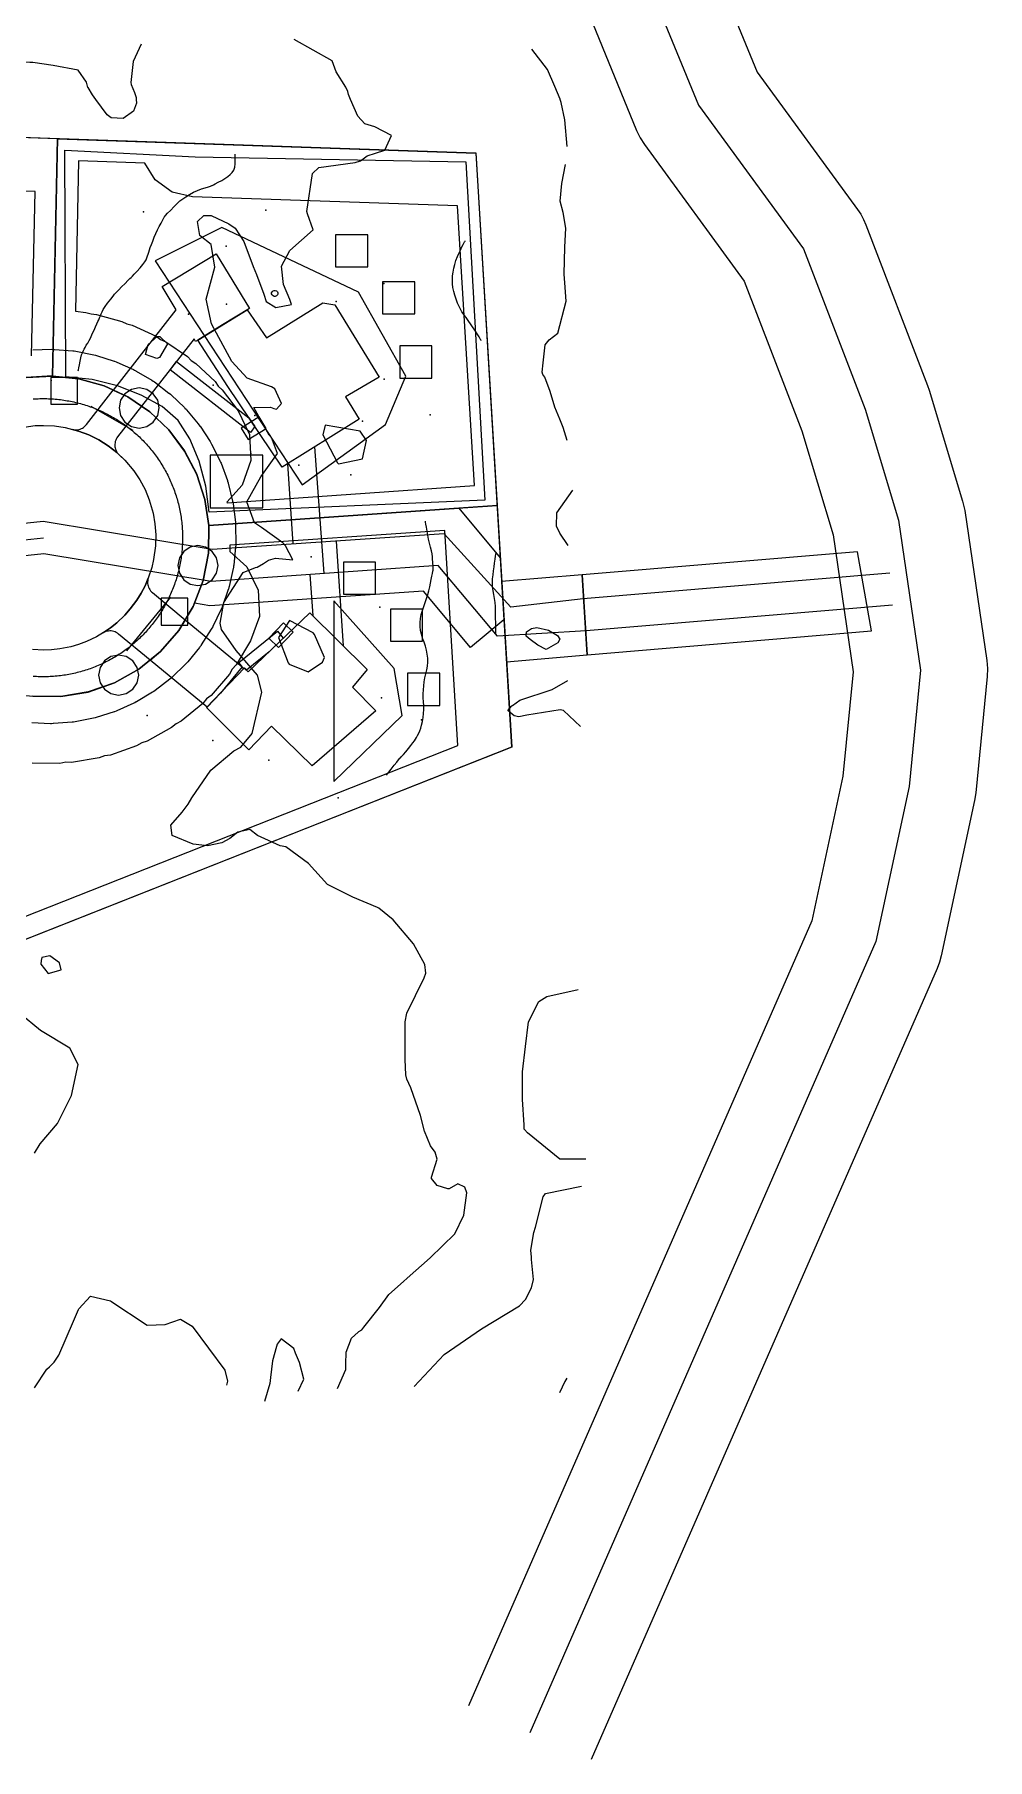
# Model space of a CAD drawing. Header units: feet. Extents: x 1309277 to 1311712, y 365419 to 367951.
# Drawn here: x 1311315 to 1311671, y 366903 to 367548 of the extents above; entities that cross this region are included whole.
import ezdxf

# ---------------------------------------------------------------- set-up
doc = ezdxf.new("R2010")
doc.units = ezdxf.units.FT
for name, color, linetype in [('A-BLDG-OTLN', 3, 'CONTINUOUS'), ('C-DRNG-AREA', 150, 'CONTINUOUS'), ('C-LOD', 30, 'CONTINUOUS'), ('C-MISC', 7, 'CONTINUOUS'), ('C-PROP', 6, 'CONTINUOUS'), ('C-PVMT', 8, 'CONTINUOUS'), ('C-SWM', 92, 'CONTINUOUS'), ('C-TOPO-MAJR', 32, 'CONTINUOUS'), ('C-TOPO-SPOT', 7, 'CONTINUOUS'), ('C-UTIL', 4, 'CONTINUOUS'), ('L-PLNT-TREE', 90, 'CONTINUOUS'), ('V-PROP-ESMT', 5, 'CONTINUOUS'), ('V-PROP-LINE', 7, 'CONTINUOUS')]:
    doc.layers.add(name, color=color, linetype=linetype)

msp = doc.modelspace()

# ---------------------------------------------------------------- linework, layer by layer
at = {"layer": 'A-BLDG-OTLN'}
for points in [[(1311375.71, 367434.14), (1311394.14, 367445.39), (1311401.33, 367434.98), (1311422.44, 367448.03), (1311426.91, 367447.3), (1311443.4, 367420.25), (1311430.92, 367412.9), (1311436.02, 367404.58), (1311407.18, 367386.59), (1311386.95, 367416.75), (1311375.71, 367434.14)], [(1311417.59, 367332.18), (1311439.01, 367310.94), (1311433.52, 367304.37), (1311442.17, 367295.56), (1311418.36, 367274.91), (1311403.22, 367289.72), (1311394.8, 367280.89), (1311378.96, 367296.72), (1311393.16, 367311.56), (1311394.52, 367310.12), (1311417.59, 367332.18)]]:
    msp.add_lwpolyline(points, close=True, dxfattribs=at)
at = {"layer": 'C-DRNG-AREA'}
for points in [[(1311323.29, 367509.43), (1311321.38, 367420.69), (1311311.49, 367420.1), (1311301.84, 367417.9), (1311292.68, 367414.15), (1311284.27, 367408.93), (1311276.82, 367402.41), (1311270.55, 367394.75), (1311265.62, 367386.16), (1311263.35, 367382.15), (1311260.49, 367378.54), (1311257.11, 367375.4), (1311253.29, 367372.82), (1311249.11, 367370.86), (1311244.69, 367369.56), (1311240.12, 367368.95), (1311235.51, 367369.05), (1311175.36, 367375.01), (1311160.79, 367376.85), (1311165.37, 367514.87), (1311175.23, 367514.53), (1311323.29, 367509.43)], [(1311487.48, 367372.27), (1311379.82, 367364.83), (1311378.34, 367374.56), (1311375.29, 367383.92), (1311370.75, 367392.65), (1311364.84, 367400.52), (1311357.73, 367407.31), (1311349.6, 367412.86), (1311340.67, 367417), (1311331.19, 367419.62), (1311321.4, 367420.66), (1311323.32, 367509.4), (1311374.37, 367507.64), (1311479.55, 367504.02), (1311487.48, 367372.27)], [(1311286.85, 367200.34), (1311297.14, 367302.67), (1311314.06, 367300.99), (1311324.48, 367300.87), (1311334.76, 367302.56), (1311344.6, 367305.99), (1311353.7, 367311.08), (1311361.77, 367317.66), (1311368.59, 367325.54), (1311373.94, 367334.48), (1311377.67, 367344.21), (1311379.66, 367354.44), (1311379.84, 367364.86), (1311487.51, 367372.3), (1311492.97, 367281.93), (1311411.12, 367249.54), (1311313.19, 367210.78), (1311289.48, 367201.4), (1311286.85, 367200.34)]]:
    msp.add_lwpolyline(points, close=True, dxfattribs=at)
at = {"layer": 'C-LOD'}
for points in [[(1311414.66, 367379.95), (1311445.81, 367402.55), (1311453.4, 367420.58), (1311435.73, 367452.02), (1311384.62, 367476.17), (1311359.8, 367463.77), (1311414.66, 367379.95)], [(1311426.53, 367269.14), (1311452.01, 367293.76), (1311449.01, 367311.28), (1311426.52, 367336.67), (1311426.53, 367269.14)]]:
    msp.add_lwpolyline(points, close=True, dxfattribs=at)
at = {"layer": 'C-MISC'}
for points in [[(1311533.3, 367691.97), (1311517.55, 367618.47), (1311517.19, 367616.38), (1311517.01, 367614.26), (1311517.02, 367612.14), (1311519.02, 367566.64), (1311519.2, 367564.49), (1311519.57, 367562.37), (1311520.13, 367560.28), (1311520.86, 367558.25), (1311539.61, 367512.5), (1311540.92, 367509.78), (1311542.55, 367507.24), (1311579.84, 367456.18), (1311601.32, 367400.14), (1311613.03, 367361.28), (1311620.56, 367310.12), (1311616.75, 367271.1), (1311605.08, 367216.95), (1311476.83, 366923.5)], [(1311557.74, 367686.73), (1311541.99, 367613.23), (1311543.99, 367567.73), (1311562.74, 367521.98), (1311601.99, 367468.23), (1311624.99, 367408.23), (1311637.49, 367366.73), (1311645.74, 367310.73), (1311641.49, 367267.23), (1311628.99, 367209.23), (1311499.74, 366913.48)], [(1311582.19, 367681.5), (1311567.11, 367611.13), (1311568.78, 367573.18), (1311584.72, 367534.27), (1311622.18, 367482.98), (1311623.4, 367481.14), (1311624.46, 367479.2), (1311625.33, 367477.18), (1311648.34, 367417.18), (1311648.93, 367415.44), (1311661.43, 367373.94), (1311662.22, 367370.38), (1311670.47, 367314.38), (1311670.73, 367311.34), (1311670.62, 367308.3), (1311666.37, 367264.8), (1311665.93, 367261.97), (1311653.43, 367203.97), (1311652.78, 367201.56), (1311651.9, 367199.22), (1311522.65, 366903.47)]]:
    msp.add_lwpolyline(points, dxfattribs=at)
at = {"layer": 'C-PROP'}
for points in [[(1311482.88, 367374.23), (1311379.98, 367369.83), (1311378.7, 367379.55), (1311376.2, 367388.83), (1311372.74, 367397.23), (1311368.36, 367404.07), (1311362.34, 367409.25), (1311354.55, 367413.55), (1311345.67, 367417.03), (1311336.18, 367419.39), (1311326.4, 367420.38), (1311325.99, 367505.17), (1311374.76, 367502.66), (1311475.8, 367500.7), (1311482.88, 367374.23)], [(1311329.93, 367444.9), (1311333.83, 367444.48), (1311335.8, 367443.87), (1311337.85, 367443.72), (1311347.34, 367441.09), (1311349.18, 367440.16), (1311351.19, 367439.68), (1311360.12, 367435.54), (1311361.78, 367434.32), (1311363.68, 367433.51), (1311371.81, 367427.97), (1311373.26, 367426.5), (1311375, 367425.39), (1311382.11, 367418.59), (1311383.3, 367416.9), (1311384.84, 367415.52), (1311390.74, 367407.65), (1311394.96, 367398.86), (1311395.5, 367389.12), (1311392.26, 367379.91), (1311386.58, 367373.57), (1311386.62, 367373.32), (1311479.02, 367379.71), (1311472.72, 367484.24), (1311373.68, 367487.65), (1311366.08, 367489.44), (1311359.75, 367493.99), (1311355.86, 367500.27), (1311331.14, 367501.12), (1311329.93, 367444.9)], [(1311414.66, 367379.95), (1311445.81, 367402.55), (1311453.4, 367420.58), (1311435.73, 367452.02), (1311384.62, 367476.17), (1311359.8, 367463.77), (1311414.66, 367379.95)], [(1311426.53, 367269.14), (1311452.01, 367293.76), (1311449.01, 367311.28), (1311426.52, 367336.67), (1311426.53, 367269.14)]]:
    msp.add_lwpolyline(points, close=True, dxfattribs=at)
for points in [[(1310899.95, 367500.62), (1311014.42, 367409.39), (1311035.55, 367394.02), (1311057.38, 367380.81), (1311080.24, 367369.5), (1311103.98, 367360.16), (1311128.51, 367352.84), (1311150.28, 367348.2), (1311173.52, 367345), (1311317.99, 367360.23)], [(1311313.54, 367428.24), (1311314.87, 367489.71), (1311174.54, 367494.54)], [(1311403.86, 367450.61), (1311403.48, 367451), (1311403.28, 367451.38), (1311403.28, 367451.76), (1311403.48, 367452.14), (1311403.86, 367452.51), (1311404.25, 367452.7), (1311404.64, 367452.7), (1311405.03, 367452.51), (1311405.43, 367452.14), (1311405.63, 367451.76), (1311405.63, 367451.38), (1311405.43, 367451), (1311405.03, 367450.61), (1311404.64, 367450.42), (1311404.25, 367450.42), (1311403.86, 367450.61)], [(1311311.5, 367420.1), (1311321.37, 367420.68), (1311321.38, 367420.68), (1311321.38, 367420.68), (1311331.16, 367419.65), (1311331.17, 367419.65), (1311331.17, 367419.65), (1311340.65, 367417.02), (1311340.65, 367417.02), (1311340.66, 367417.02), (1311349.58, 367412.88), (1311349.59, 367412.88), (1311349.59, 367412.88), (1311357.72, 367407.34), (1311357.72, 367407.33), (1311357.72, 367407.33), (1311364.83, 367400.53), (1311364.84, 367400.53), (1311364.84, 367400.53), (1311370.74, 367392.66), (1311370.75, 367392.66), (1311370.75, 367392.65), (1311375.29, 367383.93), (1311375.29, 367383.92), (1311375.29, 367383.92), (1311378.34, 367374.57), (1311378.34, 367374.56), (1311378.34, 367374.56), (1311379.82, 367364.84), (1311379.82, 367364.83), (1311379.82, 367364.83), (1311379.63, 367354.42), (1311379.63, 367354.42), (1311379.63, 367354.41), (1311377.65, 367344.2), (1311377.65, 367344.19), (1311377.65, 367344.19), (1311373.92, 367334.47), (1311373.92, 367334.46), (1311373.92, 367334.46), (1311368.57, 367325.53), (1311368.57, 367325.53), (1311368.57, 367325.52), (1311361.76, 367317.65), (1311361.76, 367317.65), (1311361.75, 367317.65), (1311353.68, 367311.07), (1311353.68, 367311.07), (1311353.68, 367311.07), (1311344.59, 367305.99), (1311344.59, 367305.99), (1311344.59, 367305.99), (1311334.76, 367302.56), (1311334.76, 367302.55), (1311334.75, 367302.55), (1311324.48, 367300.87), (1311324.48, 367300.87), (1311324.47, 367300.87), (1311314.06, 367300.99)], [(1311314.16, 367412.09), (1311314.8, 367412.13), (1311315.44, 367412.17), (1311316.08, 367412.19), (1311316.71, 367412.21), (1311317.35, 367412.23), (1311317.99, 367412.23), (1311318.63, 367412.23), (1311319.27, 367412.21), (1311319.9, 367412.19), (1311320.54, 367412.17), (1311321.18, 367412.13), (1311321.82, 367412.09), (1311322.45, 367412.04), (1311323.09, 367411.98), (1311323.72, 367411.91), (1311324.36, 367411.84), (1311324.99, 367411.76), (1311325.62, 367411.67), (1311326.25, 367411.57), (1311326.88, 367411.46), (1311327.51, 367411.35), (1311328.13, 367411.23), (1311328.76, 367411.1), (1311329.38, 367410.97), (1311330.01, 367410.82), (1311330.62, 367410.67), (1311331.24, 367410.51), (1311331.86, 367410.35), (1311332.47, 367410.17), (1311333.08, 367409.99), (1311333.69, 367409.8), (1311334.3, 367409.61), (1311334.91, 367409.4), (1311335.51, 367409.19), (1311336.11, 367408.97), (1311336.7, 367408.75), (1311337.3, 367408.51), (1311337.89, 367408.27), (1311338.48, 367408.02), (1311339.06, 367407.77), (1311339.64, 367407.51), (1311340.22, 367407.24), (1311340.8, 367406.96), (1311341.37, 367406.68), (1311341.94, 367406.39), (1311342.5, 367406.09), (1311343.06, 367405.79), (1311343.62, 367405.47), (1311344.17, 367405.16), (1311344.72, 367404.83), (1311345.27, 367404.5), (1311345.81, 367404.16), (1311346.35, 367403.82), (1311346.88, 367403.47), (1311347.41, 367403.11), (1311347.93, 367402.74), (1311348.45, 367402.37), (1311348.97, 367402), (1311349.48, 367401.61), (1311349.98, 367401.22), (1311350.48, 367400.83), (1311350.98, 367400.43), (1311351.47, 367400.02), (1311351.95, 367399.6), (1311352.44, 367399.19), (1311352.91, 367398.76), (1311353.38, 367398.33), (1311353.85, 367397.89), (1311354.31, 367397.45), (1311354.76, 367397), (1311355.21, 367396.55), (1311355.65, 367396.09), (1311356.09, 367395.62), (1311356.52, 367395.15), (1311356.95, 367394.68), (1311357.36, 367394.19), (1311357.78, 367393.71), (1311358.19, 367393.22), (1311358.59, 367392.72), (1311358.98, 367392.22), (1311359.37, 367391.72), (1311359.76, 367391.21), (1311360.13, 367390.69), (1311360.5, 367390.17), (1311360.87, 367389.65), (1311361.23, 367389.12), (1311361.58, 367388.59), (1311361.92, 367388.05), (1311362.26, 367387.51), (1311362.59, 367386.96), (1311362.92, 367386.41), (1311363.23, 367385.86), (1311363.55, 367385.3), (1311363.85, 367384.74), (1311364.15, 367384.18), (1311364.44, 367383.61), (1311364.72, 367383.04), (1311365, 367382.46), (1311365.27, 367381.88), (1311365.53, 367381.3), (1311365.78, 367380.72), (1311366.03, 367380.13), (1311366.27, 367379.54), (1311366.51, 367378.94), (1311366.73, 367378.35), (1311366.95, 367377.75), (1311367.16, 367377.15), (1311367.37, 367376.54), (1311367.56, 367375.93), (1311367.75, 367375.32), (1311367.93, 367374.71), (1311368.11, 367374.1), (1311368.27, 367373.48), (1311368.43, 367372.86), (1311368.58, 367372.25), (1311368.73, 367371.62), (1311368.86, 367371), (1311368.99, 367370.37), (1311369.11, 367369.75), (1311369.22, 367369.12), (1311369.33, 367368.49), (1311369.43, 367367.86), (1311369.52, 367367.23), (1311369.6, 367366.6), (1311369.67, 367365.96), (1311369.74, 367365.33), (1311369.8, 367364.69), (1311369.85, 367364.06), (1311369.89, 367363.42), (1311369.93, 367362.78), (1311369.95, 367362.14), (1311369.97, 367361.51), (1311369.99, 367360.87), (1311369.99, 367360.23)], [(1311335.7, 367409.45), (1311351.45, 367400.44)], [(1311310.24, 367218.22), (1311408.17, 367256.98), (1311408.17, 367256.98), (1311408.17, 367256.98), (1311472.89, 367282.59), (1311468.04, 367362.93), (1311387.71, 367357.38), (1311387.67, 367355.13), (1311394.02, 367349.38), (1311398.19, 367340.56), (1311398.68, 367330.82), (1311395.39, 367321.64), (1311390.04, 367312.7), (1311388.58, 367311.08), (1311387.5, 367309.18), (1311380.68, 367301.3), (1311378.96, 367299.96), (1311377.56, 367298.28), (1311369.49, 367291.7), (1311367.56, 367290.67), (1311365.9, 367289.26), (1311356.8, 367284.17), (1311354.72, 367283.5), (1311352.84, 367282.39), (1311343.01, 367278.95), (1311340.84, 367278.65), (1311338.8, 367277.88), (1311328.52, 367276.2), (1311326.34, 367276.28), (1311324.19, 367275.87), (1311313.77, 367276)], [(1311369.99, 367360.23), (1311369.99, 367359.59), (1311369.97, 367358.95), (1311369.95, 367358.32), (1311369.93, 367357.68), (1311369.89, 367357.04), (1311369.85, 367356.4), (1311369.8, 367355.77), (1311369.74, 367355.13), (1311369.67, 367354.5), (1311369.6, 367353.86), (1311369.52, 367353.23), (1311369.43, 367352.6), (1311369.33, 367351.97), (1311369.22, 367351.34), (1311369.11, 367350.71), (1311368.99, 367350.09), (1311368.86, 367349.46), (1311368.73, 367348.84), (1311368.58, 367348.21), (1311368.43, 367347.6), (1311368.27, 367346.98), (1311368.11, 367346.36), (1311367.93, 367345.75), (1311367.75, 367345.14), (1311367.56, 367344.53), (1311367.37, 367343.92), (1311367.16, 367343.31), (1311366.95, 367342.71), (1311366.73, 367342.11), (1311366.51, 367341.52), (1311366.27, 367340.92), (1311366.03, 367340.33), (1311365.78, 367339.74), (1311365.53, 367339.16), (1311365.27, 367338.58), (1311365, 367338), (1311364.72, 367337.42), (1311364.44, 367336.85), (1311364.15, 367336.28), (1311363.85, 367335.72), (1311363.55, 367335.16), (1311363.23, 367334.6), (1311362.92, 367334.05), (1311362.59, 367333.5), (1311362.26, 367332.95), (1311361.92, 367332.41), (1311361.58, 367331.87), (1311361.23, 367331.34), (1311360.87, 367330.81), (1311360.5, 367330.29), (1311360.13, 367329.77), (1311359.76, 367329.25), (1311359.37, 367328.74), (1311358.98, 367328.24), (1311358.59, 367327.74), (1311358.19, 367327.24), (1311357.78, 367326.75), (1311357.36, 367326.27), (1311356.95, 367325.78), (1311356.52, 367325.31), (1311356.09, 367324.84), (1311355.65, 367324.37), (1311355.21, 367323.91), (1311354.76, 367323.46), (1311354.31, 367323.01), (1311353.85, 367322.57), (1311353.38, 367322.13), (1311352.91, 367321.7), (1311352.44, 367321.27), (1311351.95, 367320.86), (1311351.47, 367320.44), (1311350.98, 367320.03), (1311350.48, 367319.63), (1311349.98, 367319.24), (1311349.48, 367318.85), (1311348.97, 367318.46), (1311348.45, 367318.09), (1311347.93, 367317.72), (1311347.41, 367317.35), (1311346.88, 367316.99), (1311346.35, 367316.64), (1311345.81, 367316.3), (1311345.27, 367315.96), (1311344.72, 367315.63), (1311344.17, 367315.3), (1311343.62, 367314.99), (1311343.06, 367314.67), (1311342.5, 367314.37), (1311341.94, 367314.07), (1311341.37, 367313.78), (1311340.8, 367313.5), (1311340.22, 367313.22), (1311339.64, 367312.95), (1311339.06, 367312.69), (1311338.48, 367312.44), (1311337.89, 367312.19), (1311337.3, 367311.95), (1311336.7, 367311.71), (1311336.11, 367311.49), (1311335.51, 367311.27), (1311334.91, 367311.06), (1311334.3, 367310.85), (1311333.69, 367310.66), (1311333.08, 367310.47), (1311332.47, 367310.29), (1311331.86, 367310.11), (1311331.24, 367309.95), (1311330.62, 367309.79), (1311330.01, 367309.64), (1311329.38, 367309.49), (1311328.76, 367309.36), (1311328.13, 367309.23), (1311327.51, 367309.11), (1311326.88, 367309), (1311326.25, 367308.89), (1311325.62, 367308.79), (1311324.99, 367308.7), (1311324.36, 367308.62), (1311323.72, 367308.55), (1311323.09, 367308.48), (1311322.45, 367308.42), (1311321.82, 367308.37), (1311321.18, 367308.33), (1311320.54, 367308.29), (1311319.9, 367308.27), (1311319.27, 367308.25), (1311318.63, 367308.23), (1311317.99, 367308.23), (1311317.35, 367308.23), (1311316.71, 367308.25), (1311316.08, 367308.27), (1311315.44, 367308.29), (1311314.8, 367308.33), (1311314.16, 367308.37)], [(1311365.51, 367338), (1311349, 367317.92)]]:
    msp.add_lwpolyline(points, dxfattribs=at)
msp.add_point((1311320.94, 367419.03), dxfattribs=at)
at = {"layer": 'C-PVMT'}
for points in [[(1311362.36, 367454.11), (1311382.5, 367466.39), (1311395, 367445.91), (1311384.93, 367439.76), (1311375.71, 367434.14), (1311374.86, 367433.62), (1311374.3, 367434.53), (1311354.68, 367409.39), (1311349.6, 367412.86), (1311344.14, 367415.39), (1311367.62, 367445.48), (1311362.36, 367454.11)], [(1311365.3, 367423), (1311367.76, 367426.15), (1311394.8, 367405.04), (1311397.02, 367401.75), (1311395.32, 367399.57), (1311365.3, 367423)], [(1311329.81, 367400.57), (1311330.29, 367400.56), (1311330.78, 367400.6), (1311331.25, 367400.69), (1311331.72, 367400.82), (1311332.18, 367401), (1311332.61, 367401.22), (1311333.02, 367401.48), (1311333.4, 367401.78), (1311333.75, 367402.12), (1311334.07, 367402.49), (1311344.12, 367415.42), (1311349.58, 367412.88), (1311349.59, 367412.88), (1311349.59, 367412.88), (1311354.66, 367409.42), (1311345.74, 367397.95), (1311345.46, 367397.55), (1311345.22, 367397.12), (1311345.02, 367396.67), (1311344.86, 367396.21), (1311344.76, 367395.73), (1311344.7, 367395.24), (1311344.69, 367394.75), (1311344.72, 367394.26), (1311344.81, 367393.78), (1311344.94, 367393.31), (1311345.12, 367392.85), (1311345.34, 367392.41), (1311345.6, 367392), (1311345.9, 367391.61), (1311346.24, 367391.26), (1311347.33, 367390.22), (1311347.33, 367390.22), (1311345.42, 367392.03), (1311342.17, 367394.57), (1311338.69, 367396.77), (1311335.01, 367398.63), (1311331.16, 367400.11), (1311328.85, 367400.72), (1311329.32, 367400.62), (1311329.81, 367400.57)], [(1311394.44, 367396.93), (1311401.26, 367401.1), (1311398.66, 367405.36), (1311391.83, 367401.2), (1311394.44, 367396.93)], [(1311356.96, 367344.16), (1311356.93, 367343.66), (1311356.94, 367343.16), (1311357.01, 367342.67), (1311357.12, 367342.18), (1311357.28, 367341.71), (1311357.49, 367341.25), (1311357.74, 367340.82), (1311358.04, 367340.42), (1311358.37, 367340.05), (1311358.74, 367339.71), (1311370.99, 367329.56), (1311368.57, 367325.53), (1311368.57, 367325.53), (1311368.57, 367325.52), (1311361.76, 367317.65), (1311361.76, 367317.65), (1311361.75, 367317.65), (1311357.85, 367314.47), (1311346.08, 367324.23), (1311345.67, 367324.53), (1311345.24, 367324.79), (1311344.78, 367325.01), (1311344.3, 367325.17), (1311343.8, 367325.29), (1311343.3, 367325.36), (1311342.79, 367325.37), (1311342.29, 367325.34), (1311341.79, 367325.25), (1311341.3, 367325.11), (1311340.82, 367324.93), (1311340.37, 367324.7), (1311340.46, 367324.75), (1311343.01, 367326.5), (1311345.42, 367328.43), (1311348.41, 367331.27), (1311350.46, 367333.59), (1311352.91, 367336.9), (1311354.53, 367339.53), (1311355.96, 367342.27), (1311357.18, 367345.11), (1311357.18, 367345.13), (1311357.05, 367344.65), (1311356.96, 367344.16)], [(1311361.77, 367317.66), (1311368.59, 367325.54), (1311371.01, 367329.57), (1311392.28, 367311.98), (1311384.15, 367302.15), (1311379.13, 367296.9), (1311357.87, 367314.48), (1311361.77, 367317.66)], [(1311405.78, 367319.16), (1311411.31, 367324.94), (1311407.7, 367328.4), (1311402.17, 367322.62), (1311405.78, 367319.16)], [(1311393.94, 367310.74), (1311393.16, 367311.56), (1311392.87, 367311.25), (1311391.02, 367313.52), (1311405.48, 367325.33), (1311407.64, 367322.67), (1311402.36, 367317.62), (1311393.94, 367310.74)]]:
    msp.add_lwpolyline(points, close=True, dxfattribs=at)
msp.add_lwpolyline([(1311310.81, 367401.61), (1311314.9, 367402.12), (1311317.99, 367402.23), (1311322.11, 367402.03), (1311326.18, 367401.42), (1311331.16, 367400.11), (1311335.01, 367398.63), (1311338.69, 367396.77), (1311342.17, 367394.57), (1311345.42, 367392.03), (1311348.41, 367389.19), (1311351.72, 367385.25), (1311354.01, 367381.82), (1311355.96, 367378.19), (1311357.53, 367374.38), (1311358.97, 367369.43), (1311359.67, 367365.37), (1311359.98, 367361.26), (1311359.88, 367357.14), (1311359.18, 367352.04), (1311358.47, 367349.03), (1311357.18, 367345.11), (1311355.96, 367342.27), (1311354.53, 367339.53), (1311352.91, 367336.9), (1311350.46, 367333.59), (1311348.41, 367331.27), (1311345.42, 367328.43), (1311343.01, 367326.5), (1311340.46, 367324.75), (1311337.79, 367323.19), (1311334.06, 367321.43), (1311331.16, 367320.35), (1311328.19, 367319.49), (1311324.15, 367318.68), (1311321.08, 367318.34), (1311317.99, 367318.23), (1311313.87, 367318.43)], dxfattribs=at)
at = {"layer": 'C-SWM'}
msp.add_lwpolyline([(1311380.34, 367371.38), (1311399.99, 367371.38), (1311399.99, 367391.03), (1311380.34, 367391.03), (1311380.34, 367371.38)], close=True, dxfattribs=at)
at = {"layer": 'C-TOPO-MAJR'}
for points in [[(1311334.64, 367528.55), (1311334.11, 367530.49), (1311331.01, 367534.97), (1311321.64, 367536.72), (1311314.03, 367537.84), (1311312.91, 367537.89), (1311308.08, 367538.02), (1311280.94, 367543.2)], [(1311354.49, 367544.77), (1311351.49, 367538.3), (1311350.61, 367530.41), (1311350.81, 367529.6), (1311351.98, 367526.62), (1311352.62, 367524.79), (1311352.68, 367524.02), (1311352.79, 367522.68), (1311351.69, 367519.73), (1311347.84, 367516.89), (1311343.3, 367517.23), (1311341.79, 367518.37), (1311337.59, 367524.02), (1311336.28, 367525.78), (1311334.66, 367528.49), (1311334.64, 367528.55)], [(1311437.7, 367065.11), (1311443.57, 367072.51), (1311447.01, 367077.28), (1311452.49, 367082.23), (1311453.89, 367083.43), (1311462.46, 367091.07), (1311471.69, 367099.98), (1311475.11, 367106.92), (1311476.15, 367115.27), (1311475.47, 367117.49), (1311472.89, 367118.74), (1311469.65, 367116.85), (1311469.11, 367116.8), (1311465.08, 367118.02), (1311462.96, 367120.68), (1311463.01, 367121.14), (1311465.13, 367127.93), (1311464.4, 367130.55), (1311462.6, 367132.84), (1311460.34, 367138.36), (1311458.94, 367144.17), (1311455.29, 367154.55), (1311453.8, 367157.83), (1311453.37, 367159.39), (1311453.16, 367165.12), (1311453.1, 367179.26), (1311453.82, 367182.52), (1311460.21, 367195.71), (1311460.87, 367197.41), (1311460.57, 367200.67), (1311456.27, 367208.44), (1311448.63, 367217.36), (1311443.3, 367221.74), (1311442.81, 367222.03), (1311433.56, 367225.8), (1311424.15, 367230.57), (1311416.99, 367238.42), (1311408.59, 367244.61), (1311406.4, 367245.09), (1311398, 367248.92), (1311395.18, 367251.11), (1311390.66, 367250.11), (1311387.69, 367247.84), (1311384.72, 367246.14), (1311379.25, 367245.06), (1311373.96, 367245.62), (1311366.12, 367248.84), (1311365.56, 367252.71), (1311369.86, 367257.63), (1311372.07, 367260.64), (1311373.46, 367262.95), (1311380.6, 367273.28), (1311389.18, 367280.5), (1311391.72, 367281.92), (1311395.94, 367286.99), (1311399.64, 367302.49), (1311397.93, 367308.8), (1311389.97, 367318.06), (1311384.5, 367325.96), (1311384.04, 367328.27), (1311385.37, 367336.04), (1311392.6, 367347.17), (1311397.21, 367349.07), (1311397.89, 367349.22), (1311400.26, 367350.58), (1311402.04, 367351.79), (1311404.75, 367352.52), (1311411.25, 367351.9), (1311408.48, 367357.16), (1311407.44, 367358.29), (1311399.47, 367364.08), (1311396.85, 367365.8), (1311393.98, 367373.61), (1311399.19, 367383.04), (1311405.52, 367391.69), (1311403.17, 367397.65), (1311402.36, 367398.53), (1311396.6, 367408.95), (1311402.87, 367409), (1311404.05, 367408.48), (1311405.12, 367408.27), (1311407, 367410.46), (1311404.49, 367415.92), (1311403.27, 367416.63), (1311394.18, 367419.87), (1311388.37, 367426.13), (1311382.63, 367436.64), (1311380.81, 367440.13), (1311378.86, 367449.4), (1311382.06, 367461.32), (1311380.66, 367469.83), (1311376.58, 367473.08), (1311376.4, 367473.26), (1311375.51, 367478.43), (1311377.97, 367480.66), (1311380.66, 367480.74), (1311387.22, 367477.59), (1311389.68, 367476), (1311392.89, 367470.99), (1311396.36, 367461.58), (1311397.65, 367458.61), (1311400.3, 367451.26), (1311401.18, 367448.54), (1311404.85, 367446.34), (1311410.72, 367447.38), (1311410.12, 367449.29), (1311407.66, 367454.86), (1311406.99, 367461.78), (1311410.03, 367467.59), (1311418.8, 367475.36), (1311416.66, 367481.3), (1311416.37, 367482.19), (1311418.54, 367496.36), (1311420.87, 367498.58), (1311434.48, 367500.49), (1311436.47, 367501.07), (1311439.02, 367503.01), (1311442.08, 367504.04), (1311445.61, 367505.11), (1311448.06, 367510.61), (1311441.82, 367513.82), (1311438.1, 367514.91), (1311435.45, 367517.77), (1311432.79, 367524.02), (1311431.99, 367525.91), (1311431.68, 367527.07), (1311430.94, 367528.66), (1311427.4, 367534.39), (1311425.9, 367538.54), (1311411.69, 367546.47)], [(1311513.69, 367506.46), (1311512.85, 367516.44), (1311511.41, 367522.95), (1311511.07, 367524.02), (1311511.02, 367524.18), (1311509.11, 367528.93), (1311506.31, 367535.32), (1311500.54, 367542.86)], [(1311330.99, 367422.66), (1311331.06, 367423.02), (1311331.2, 367423.74), (1311331.42, 367424.83), (1311331.7, 367426.27), (1311331.98, 367427.51), (1311332.27, 367428.54), (1311332.55, 367429.37), (1311332.84, 367429.99), (1311333.18, 367430.66), (1311333.58, 367431.38), (1311334.03, 367432.16), (1311334.55, 367432.98), (1311335.09, 367433.97), (1311335.66, 367435.1), (1311336.26, 367436.39), (1311336.9, 367437.84), (1311337.46, 367439.09), (1311337.94, 367440.16), (1311338.35, 367441.03), (1311338.69, 367441.71), (1311339.01, 367442.42), (1311339.32, 367443.14), (1311339.61, 367443.88), (1311339.89, 367444.64), (1311340.38, 367445.58), (1311341.08, 367446.68), (1311342, 367447.96), (1311343.13, 367449.4), (1311344, 367450.51), (1311344.6, 367451.27), (1311344.94, 367451.7), (1311345.02, 367451.79), (1311345.41, 367452.19), (1311346.13, 367452.91), (1311347.18, 367453.96), (1311348.54, 367455.31), (1311349.59, 367456.36), (1311350.34, 367457.1), (1311350.77, 367457.53), (1311350.88, 367457.64), (1311351.28, 367458.06), (1311351.96, 367458.79), (1311352.92, 367459.81), (1311354.16, 367461.14), (1311355.15, 367462.31), (1311355.89, 367463.32), (1311356.38, 367464.17), (1311356.63, 367464.86), (1311356.87, 367465.57), (1311357.11, 367466.29), (1311357.36, 367467.03), (1311357.6, 367467.79), (1311357.93, 367468.71), (1311358.35, 367469.82), (1311358.85, 367471.09), (1311359.44, 367472.53), (1311360.05, 367473.93), (1311360.67, 367475.29), (1311361.3, 367476.6), (1311361.95, 367477.86), (1311362.47, 367478.85), (1311362.85, 367479.58), (1311363.1, 367480.03), (1311363.21, 367480.21), (1311363.64, 367480.7), (1311364.39, 367481.5), (1311365.44, 367482.6), (1311366.81, 367484.01), (1311367.84, 367485.07), (1311368.55, 367485.8), (1311368.93, 367486.18), (1311368.98, 367486.21), (1311369.37, 367486.47), (1311370.11, 367486.95), (1311371.2, 367487.64), (1311372.64, 367488.56), (1311374.08, 367489.36), (1311375.54, 367490.05), (1311377.01, 367490.62), (1311378.49, 367491.08), (1311379.64, 367491.44), (1311380.45, 367491.7), (1311380.92, 367491.87), (1311381.05, 367491.94), (1311381.49, 367492.17), (1311382.23, 367492.56), (1311383.28, 367493.11), (1311384.63, 367493.82), (1311385.83, 367494.54), (1311386.89, 367495.26), (1311387.8, 367495.99), (1311388.58, 367496.73), (1311389.15, 367497.64), (1311389.52, 367498.73), (1311389.69, 367500), (1311389.66, 367501.45), (1311389.64, 367502.53), (1311389.63, 367503.25), (1311389.63, 367503.62)], [(1311513.65, 367396.55), (1311512.21, 367401.43), (1311510.92, 367404.59), (1311509.04, 367408.98), (1311507.32, 367414.89), (1311505.3, 367420.27), (1311504.59, 367421.27), (1311504.36, 367422.07), (1311504.7, 367425.65), (1311505.52, 367432.31), (1311506.92, 367434.17), (1311510.18, 367436.65), (1311513.27, 367448.67), (1311512.82, 367455.56), (1311512.56, 367458.81), (1311512.8, 367468.82), (1311513.2, 367475.96), (1311512.22, 367481.76), (1311511.13, 367486.07), (1311511.75, 367492.69), (1311513.07, 367499.73)], [(1311481.55, 367433.92), (1311481.54, 367433.94), (1311481.53, 367433.98), (1311481.5, 367434.03), (1311481.47, 367434.11), (1311481.22, 367434.53), (1311480.75, 367435.29), (1311480.07, 367436.39), (1311479.17, 367437.84), (1311478.35, 367439.11), (1311477.63, 367440.19), (1311476.99, 367441.11), (1311476.44, 367441.84), (1311475.91, 367442.57), (1311475.39, 367443.29), (1311474.88, 367444.01), (1311474.39, 367444.72), (1311473.88, 367445.62), (1311473.33, 367446.7), (1311472.76, 367447.96), (1311472.16, 367449.4), (1311471.68, 367450.85), (1311471.3, 367452.29), (1311471.03, 367453.74), (1311470.88, 367455.19), (1311470.83, 367456.63), (1311470.88, 367458.08), (1311471.04, 367459.52), (1311471.31, 367460.97), (1311471.67, 367462.41), (1311472.13, 367463.86), (1311472.68, 367465.31), (1311473.33, 367466.75), (1311473.9, 367467.98), (1311474.39, 367469), (1311474.8, 367469.8), (1311475.13, 367470.38), (1311475.37, 367470.82), (1311475.54, 367471.11), (1311475.62, 367471.26)], [(1311357.08, 367432.5), (1311360.44, 367435.39), (1311361.54, 367435.47), (1311364.4, 367432.67), (1311361.31, 367427.64), (1311360.37, 367427.17), (1311356.15, 367428.68), (1311357.08, 367432.5)], [(1311438.67, 367396.54), (1311436.4, 367400), (1311423.3, 367402.25), (1311422.4, 367398.75), (1311427.86, 367388.16), (1311428.22, 367387.87), (1311437.27, 367389.68), (1311438.67, 367396.54)], [(1311514.07, 367357.31), (1311510.93, 367361.96), (1311509.68, 367364.59), (1311509.77, 367369.58), (1311515.86, 367378.02)], [(1311446.15, 367271.5), (1311446.45, 367271.87), (1311447.04, 367272.61), (1311447.92, 367273.72), (1311449.09, 367275.2), (1311450.03, 367276.37), (1311450.73, 367277.23), (1311451.19, 367277.77), (1311451.41, 367277.99), (1311451.85, 367278.48), (1311452.49, 367279.22), (1311453.35, 367280.22), (1311454.42, 367281.47), (1311455.32, 367282.57), (1311456.06, 367283.51), (1311456.63, 367284.29), (1311457.03, 367284.91), (1311457.43, 367285.59), (1311457.83, 367286.34), (1311458.22, 367287.14), (1311458.61, 367288), (1311458.97, 367289.01), (1311459.3, 367290.18), (1311459.6, 367291.51), (1311459.88, 367292.99), (1311460.05, 367294.47), (1311460.12, 367295.96), (1311460.1, 367297.44), (1311459.98, 367298.92), (1311459.92, 367300.4), (1311459.93, 367301.89), (1311459.99, 367303.37), (1311460.12, 367304.85), (1311460.31, 367306.33), (1311460.57, 367307.82), (1311460.9, 367309.3), (1311461.29, 367310.78), (1311461.53, 367312.26), (1311461.62, 367313.75), (1311461.57, 367315.23), (1311461.37, 367316.71), (1311461.08, 367318.19), (1311460.7, 367319.67), (1311460.23, 367321.16), (1311459.66, 367322.64), (1311459.23, 367324.12), (1311458.95, 367325.6), (1311458.8, 367327.09), (1311458.78, 367328.57), (1311458.92, 367330.05), (1311459.19, 367331.53), (1311459.6, 367333.02), (1311460.16, 367334.5), (1311460.67, 367335.98), (1311461.14, 367337.46), (1311461.58, 367338.95), (1311461.97, 367340.43), (1311462.32, 367341.86), (1311462.64, 367343.25), (1311462.92, 367344.6), (1311463.16, 367345.9), (1311463.35, 367346.91), (1311463.48, 367347.66), (1311463.57, 367348.12), (1311463.6, 367348.3), (1311463.61, 367348.57), (1311463.61, 367348.92), (1311463.6, 367349.35), (1311463.57, 367349.87), (1311463.53, 367350.49), (1311463.48, 367351.24), (1311463.42, 367352.09), (1311463.35, 367353.06), (1311463.2, 367354.15), (1311462.97, 367355.38), (1311462.66, 367356.73), (1311462.28, 367358.22), (1311461.93, 367359.7), (1311461.62, 367361.18), (1311461.33, 367362.66), (1311461.08, 367364.15), (1311460.9, 367365.26), (1311460.77, 367366), (1311460.71, 367366.37)], [(1311487.08, 367324.45), (1311487.07, 367324.48), (1311487.06, 367324.53), (1311487.05, 367324.61), (1311487.03, 367324.71), (1311487.01, 367325.16), (1311487, 367325.95), (1311486.99, 367327.09), (1311486.98, 367328.57), (1311486.96, 367330.05), (1311486.94, 367331.53), (1311486.91, 367333.02), (1311486.87, 367334.5), (1311486.75, 367335.98), (1311486.57, 367337.46), (1311486.32, 367338.95), (1311485.99, 367340.43), (1311485.8, 367341.91), (1311485.73, 367343.39), (1311485.8, 367344.87), (1311485.99, 367346.36), (1311486.19, 367347.83), (1311486.39, 367349.3), (1311486.59, 367350.76), (1311486.78, 367352.21), (1311486.93, 367353.29), (1311487.03, 367354.02), (1311487.08, 367354.38)], [(1311422.99, 367315.45), (1311419.26, 367324.01), (1311418.73, 367324.61), (1311409.9, 367329.27), (1311405.85, 367322.89), (1311409.48, 367313.41), (1311409.81, 367313), (1311416.91, 367310.09), (1311422.32, 367313.71), (1311422.99, 367315.45)], [(1311502.34, 367326.61), (1311506.66, 367325.63), (1311510.11, 367323.66), (1311510.89, 367322.28), (1311510.26, 367320.97), (1311505.87, 367318.49), (1311502.78, 367320.02), (1311499.84, 367322.13), (1311498.35, 367323.36), (1311498.48, 367325.04), (1311500.37, 367326.33), (1311502.34, 367326.61)], [(1311518.71, 367289.71), (1311512.26, 367295.63), (1311511.11, 367295.86), (1311498.66, 367293.87), (1311495.66, 367293.29), (1311493.9, 367293.6), (1311491.53, 367295.6), (1311493.01, 367297.33), (1311493.22, 367297.47), (1311496, 367299.55), (1311508.11, 367303.5), (1311513.99, 367306.84)], [(1311319.76, 367197.29), (1311324.62, 367198.73), (1311324.03, 367201.29), (1311320.45, 367203.89), (1311317.37, 367203.26), (1311317.11, 367202.19), (1311317.09, 367200.84), (1311319.76, 367197.29)], [(1311498.16, 367170.03), (1311499.24, 367179.23), (1311503.07, 367186.88), (1311506.11, 367188.66), (1311517.85, 367191.36)], [(1311314.63, 367130.11), (1311316.83, 367133.59), (1311323.21, 367141.19), (1311328.51, 367151.65), (1311330.99, 367163.28), (1311327.87, 367169.38), (1311316.94, 367176.02), (1311309.08, 367182.52)], [(1311497.59, 367140.68), (1311497.01, 367150.21), (1311497.04, 367160.56), (1311498.16, 367170.03)], [(1311520.67, 367127.84), (1311511, 367127.89), (1311498.9, 367137.77), (1311497.78, 367138.98), (1311497.68, 367139.16), (1311497.59, 367140.68)], [(1311500.39, 367090.45), (1311500.32, 367091.31), (1311500.07, 367093.89), (1311501.26, 367100.54), (1311501.9, 367102.43), (1311504.71, 367113.76), (1311505.63, 367115.04), (1311519.05, 367117.84)], [(1311456.57, 367042.9), (1311467.68, 367054.85), (1311481.73, 367064.49), (1311495.86, 367073.01), (1311498.11, 367075.44), (1311500.41, 367079.79), (1311501.05, 367082.88), (1311500.39, 367090.45)], [(1311331.27, 367071.92), (1311335.61, 367076.63), (1311343.05, 367074.96), (1311343.2, 367074.86)], [(1311329.19, 367067.29), (1311331.07, 367071.7), (1311331.27, 367071.92)], [(1311343.2, 367074.86), (1311356.78, 367065.89), (1311363.44, 367066.13), (1311369.2, 367068.03), (1311373.62, 367065.41), (1311385.79, 367048.98), (1311386.72, 367044.88), (1311386.4, 367043.45)], [(1311320.23, 367050.32), (1311322.01, 367052.06), (1311323.82, 367054.57), (1311329.19, 367067.29)], [(1311435.61, 367063.25), (1311435.83, 367063.45), (1311436.92, 367064.13), (1311437.7, 367065.11)], [(1311413.13, 367041.15), (1311415.33, 367045.66), (1311413.68, 367051.86), (1311412.22, 367055.38), (1311411.57, 367057.09), (1311406.79, 367060.71), (1311405.37, 367058.76), (1311405.12, 367057.93), (1311403.63, 367052.54), (1311402.79, 367046.22), (1311402.63, 367044.02), (1311400.59, 367037.33)], [(1311430.98, 367050.09), (1311431.03, 367051.25), (1311431.14, 367055.75), (1311433.07, 367060.94), (1311435.61, 367063.25)], [(1311314.68, 367042.4), (1311319.33, 367049.44), (1311320.23, 367050.32)], [(1311427.86, 367042.2), (1311430.95, 367049.27), (1311430.98, 367050.09)], [(1311513.57, 367045.99), (1311512.81, 367044.83), (1311510.78, 367040.59)]]:
    msp.add_lwpolyline(points, dxfattribs=at)
at = {"layer": 'C-TOPO-SPOT'}
for p in [(1311355.41, 367482.03), (1311401.15, 367482.66), (1311386.3, 367469.19), (1311445.21, 367455.27), (1311386.39, 367447.59), (1311427.35, 367448.49), (1311372.25, 367443.81), (1311445.34, 367419.51), (1311381.46, 367417.3), (1311396.98, 367405.92), (1311462.53, 367406.17), (1311437.21, 367403.84), (1311395.54, 367391.76), (1311413.44, 367387.36), (1311432.82, 367383.71), (1311418.04, 367353.11), (1311443.74, 367334.29), (1311444.32, 367300.32), (1311356.75, 367293.79), (1311459.24, 367292.18), (1311381.36, 367284.43), (1311402.24, 367277.07), (1311428.07, 367263.01)]:
    msp.add_point(p, dxfattribs=at)
at = {"layer": 'C-UTIL'}
for points in [[(1311422.84, 367346.87), (1311419.47, 367394.26)], [(1311411.31, 367357.9), (1311409.29, 367387.9)], [(1311634.27, 367347.01), (1311519.73, 367337.34), (1311492.59, 367334.29), (1311467.71, 367361.68), (1311381.03, 367355.87), (1311317.85, 367366.23), (1311173.1, 367350.98), (1311151.31, 367354.11), (1311129.95, 367358.67), (1311115.85, 367362.88)], [(1311635.28, 367335.05), (1311520.74, 367325.39), (1311487.62, 367323.36), (1311465.44, 367349.9), (1311380.68, 367343.87), (1311318.13, 367354.23), (1311173.95, 367339.01), (1311149.25, 367342.28), (1311127.07, 367347.02), (1311112.42, 367351.38)], [(1311427.39, 367358.98), (1311430.01, 367319.86)], [(1311417.56, 367346.49), (1311418.65, 367331.13)]]:
    msp.add_lwpolyline(points, dxfattribs=at)
at = {"layer": 'L-PLNT-TREE'}
for points in [[(1311427.16, 367461.48), (1311439.16, 367461.48), (1311439.16, 367473.48), (1311427.16, 367473.48), (1311427.16, 367461.48)], [(1311444.73, 367443.91), (1311456.73, 367443.91), (1311456.73, 367455.91), (1311444.73, 367455.91), (1311444.73, 367443.91)], [(1311451.16, 367419.91), (1311463.16, 367419.91), (1311463.16, 367431.91), (1311451.16, 367431.91), (1311451.16, 367419.91)], [(1311320.77, 367410.17), (1311330.77, 367410.17), (1311330.77, 367420.17), (1311320.77, 367420.17), (1311320.77, 367410.17)], [(1311361.26, 367408.73), (1311360.69, 367411.6), (1311359.06, 367414.03), (1311356.63, 367415.66), (1311353.76, 367416.23), (1311350.89, 367415.66), (1311348.46, 367414.03), (1311346.83, 367411.6), (1311346.26, 367408.73), (1311346.83, 367405.86), (1311348.46, 367403.43), (1311350.89, 367401.8), (1311353.76, 367401.23), (1311356.63, 367401.8), (1311359.06, 367403.43), (1311360.69, 367405.86), (1311361.26, 367408.73)], [(1311383.24, 367349.82), (1311382.67, 367352.69), (1311381.04, 367355.12), (1311378.61, 367356.75), (1311375.74, 367357.32), (1311372.87, 367356.75), (1311370.44, 367355.12), (1311368.81, 367352.69), (1311368.24, 367349.82), (1311368.81, 367346.95), (1311370.44, 367344.51), (1311372.87, 367342.89), (1311375.74, 367342.32), (1311378.61, 367342.89), (1311381.04, 367344.51), (1311382.67, 367346.95), (1311383.24, 367349.82)], [(1311430.08, 367339.13), (1311442.08, 367339.13), (1311442.08, 367351.13), (1311430.08, 367351.13), (1311430.08, 367339.13)], [(1311361.98, 367327.58), (1311371.98, 367327.58), (1311371.98, 367337.58), (1311361.98, 367337.58), (1311361.98, 367327.58)], [(1311447.65, 367321.56), (1311459.65, 367321.56), (1311459.65, 367333.56), (1311447.65, 367333.56), (1311447.65, 367321.56)], [(1311353.6, 367308.88), (1311353.03, 367311.75), (1311351.41, 367314.18), (1311348.97, 367315.81), (1311346.1, 367316.38), (1311343.23, 367315.81), (1311340.8, 367314.18), (1311339.17, 367311.75), (1311338.6, 367308.88), (1311339.17, 367306.01), (1311340.8, 367303.58), (1311343.23, 367301.95), (1311346.1, 367301.38), (1311348.97, 367301.95), (1311351.41, 367303.58), (1311353.03, 367306.01), (1311353.6, 367308.88)], [(1311454.08, 367297.56), (1311466.08, 367297.56), (1311466.08, 367309.56), (1311454.08, 367309.56), (1311454.08, 367297.56)]]:
    msp.add_lwpolyline(points, close=True, dxfattribs=at)
at = {"layer": 'V-PROP-ESMT'}
for points in [[(1311314.1, 367430.43), (1311321.03, 367430.66), (1311322.02, 367430.65), (1311322.17, 367430.64), (1311328.97, 367430.09), (1311329.47, 367430.04), (1311330.09, 367429.93), (1311336.79, 367428.62), (1311336.81, 367428.61), (1311337.45, 367428.46), (1311337.89, 367428.34), (1311344.39, 367426.27), (1311344.57, 367426.21), (1311345.18, 367425.98), (1311345.45, 367425.86), (1311351.67, 367423.07), (1311352, 367422.92), (1311352.58, 367422.61), (1311352.68, 367422.55), (1311358.54, 367419.07), (1311359, 367418.78), (1311359.49, 367418.44), (1311364.92, 367414.32), (1311364.96, 367414.28), (1311365.47, 367413.87), (1311365.79, 367413.58), (1311370.72, 367408.87), (1311370.88, 367408.71), (1311371.33, 367408.23), (1311371.49, 367408.04), (1311375.86, 367402.8), (1311376.1, 367402.48), (1311376.49, 367401.95), (1311376.53, 367401.88), (1311380.27, 367396.18), (1311380.57, 367395.69), (1311380.84, 367395.2), (1311383.91, 367389.11), (1311383.95, 367389.03), (1311384.22, 367388.43), (1311384.36, 367388.06), (1311386.72, 367381.67), (1311386.81, 367381.42), (1311387, 367380.79), (1311387.05, 367380.58), (1311388.67, 367373.95), (1311388.77, 367373.53), (1311388.87, 367372.89), (1311388.88, 367372.84), (1311389.73, 367366.07), (1311389.79, 367365.47), (1311389.81, 367364.93), (1311389.89, 367357.98), (1311389.89, 367357.93), (1311389.89, 367357.87), (1311389.87, 367357.21), (1311389.83, 367356.82), (1311389.11, 367349.91), (1311389.08, 367349.65), (1311388.97, 367349.01), (1311388.92, 367348.77), (1311387.4, 367341.99), (1311387.3, 367341.59), (1311387.11, 367340.96), (1311387.08, 367340.87), (1311384.78, 367334.31), (1311384.58, 367333.79), (1311384.34, 367333.24), (1311381.3, 367327), (1311381.27, 367326.95), (1311380.96, 367326.37), (1311380.73, 367325.98), (1311376.99, 367320.13), (1311376.88, 367319.96), (1311376.5, 367319.42), (1311376.31, 367319.19), (1311371.92, 367313.81), (1311371.69, 367313.53), (1311371.24, 367313.06), (1311371.14, 367312.95), (1311366.15, 367308.11), (1311365.78, 367307.77), (1311365.27, 367307.35), (1311359.76, 367303.12), (1311359.23, 367302.74), (1311358.8, 367302.47), (1311352.84, 367298.91), (1311352.71, 367298.83), (1311352.13, 367298.52), (1311351.81, 367298.37), (1311345.48, 367295.52), (1311345.2, 367295.4), (1311344.59, 367295.17), (1311344.39, 367295.11), (1311337.77, 367293.01), (1311337.34, 367292.88), (1311336.7, 367292.73), (1311336.65, 367292.72), (1311329.82, 367291.4), (1311329.23, 367291.3), (1311328.68, 367291.25), (1311321.75, 367290.72), (1311321.65, 367290.72), (1311321, 367290.69), (1311320.59, 367290.7), (1311313.65, 367290.98)], [(1311314.05, 367300.98), (1311324.47, 367300.86), (1311334.75, 367302.54), (1311344.58, 367305.97), (1311353.67, 367311.06), (1311361.75, 367317.64), (1311368.56, 367325.51), (1311373.91, 367334.45), (1311377.64, 367344.18), (1311379.62, 367354.4), (1311379.81, 367364.82), (1311378.33, 367374.55), (1311375.28, 367383.91), (1311370.74, 367392.64), (1311364.83, 367400.52), (1311357.71, 367407.32), (1311349.58, 367412.86), (1311340.65, 367417), (1311331.16, 367419.63), (1311321.37, 367420.67), (1311311.49, 367420.08)]]:
    msp.add_lwpolyline(points, dxfattribs=at)
for points in [[(1311380.14, 367334.78), (1311374.41, 367335.73), (1311377.65, 367344.19), (1311379.63, 367354.42), (1311379.82, 367364.83), (1311473.19, 367371.29), (1311488.67, 367352.71), (1311490.07, 367329.54), (1311477.59, 367319.14), (1311459.96, 367340.3), (1311380.14, 367334.78)], [(1311521.16, 367316.4), (1311627.45, 367325.36), (1311622.17, 367355.01), (1311519.31, 367346.34), (1311521.16, 367316.4)], [(1311491.01, 367313.85), (1311521.16, 367316.4), (1311519.31, 367346.34), (1311489.2, 367343.8), (1311491.01, 367313.85)]]:
    msp.add_lwpolyline(points, close=True, dxfattribs=at)
at = {"layer": 'V-PROP-LINE'}
for points in [[(1310881.25, 367477.16), (1310951.36, 367522.25), (1311479.52, 367504.05), (1311492.94, 367281.91), (1310941.8, 367063.78), (1310922.08, 367137.8), (1311067.04, 367176.38), (1311015.36, 367370.28), (1310881.25, 367477.16)], [(1311323.29, 367509.43), (1311321.38, 367420.69), (1311311.49, 367420.1), (1311301.84, 367417.9), (1311292.68, 367414.15), (1311284.27, 367408.93), (1311276.82, 367402.41), (1311270.55, 367394.75), (1311265.62, 367386.16), (1311263.35, 367382.15), (1311260.49, 367378.54), (1311257.11, 367375.4), (1311253.29, 367372.82), (1311249.11, 367370.86), (1311244.69, 367369.56), (1311240.12, 367368.95), (1311235.51, 367369.05), (1311175.36, 367375.01), (1311160.79, 367376.85), (1311165.37, 367514.87), (1311175.23, 367514.53), (1311323.29, 367509.43)], [(1311487.48, 367372.27), (1311379.82, 367364.83), (1311378.34, 367374.56), (1311375.29, 367383.92), (1311370.75, 367392.65), (1311364.84, 367400.52), (1311357.73, 367407.31), (1311349.6, 367412.86), (1311340.67, 367417), (1311331.19, 367419.62), (1311321.4, 367420.66), (1311323.32, 367509.4), (1311374.37, 367507.64), (1311479.55, 367504.02), (1311487.48, 367372.27)], [(1311286.85, 367200.34), (1311297.14, 367302.67), (1311314.06, 367300.99), (1311324.48, 367300.87), (1311334.76, 367302.56), (1311344.6, 367305.99), (1311353.7, 367311.08), (1311361.77, 367317.66), (1311368.59, 367325.54), (1311373.94, 367334.48), (1311377.67, 367344.21), (1311379.66, 367354.44), (1311379.84, 367364.86), (1311487.51, 367372.3), (1311492.97, 367281.93), (1311411.12, 367249.54), (1311313.19, 367210.78), (1311289.48, 367201.4), (1311286.85, 367200.34)]]:
    msp.add_lwpolyline(points, close=True, dxfattribs=at)

doc.saveas('drawing.dxf')
